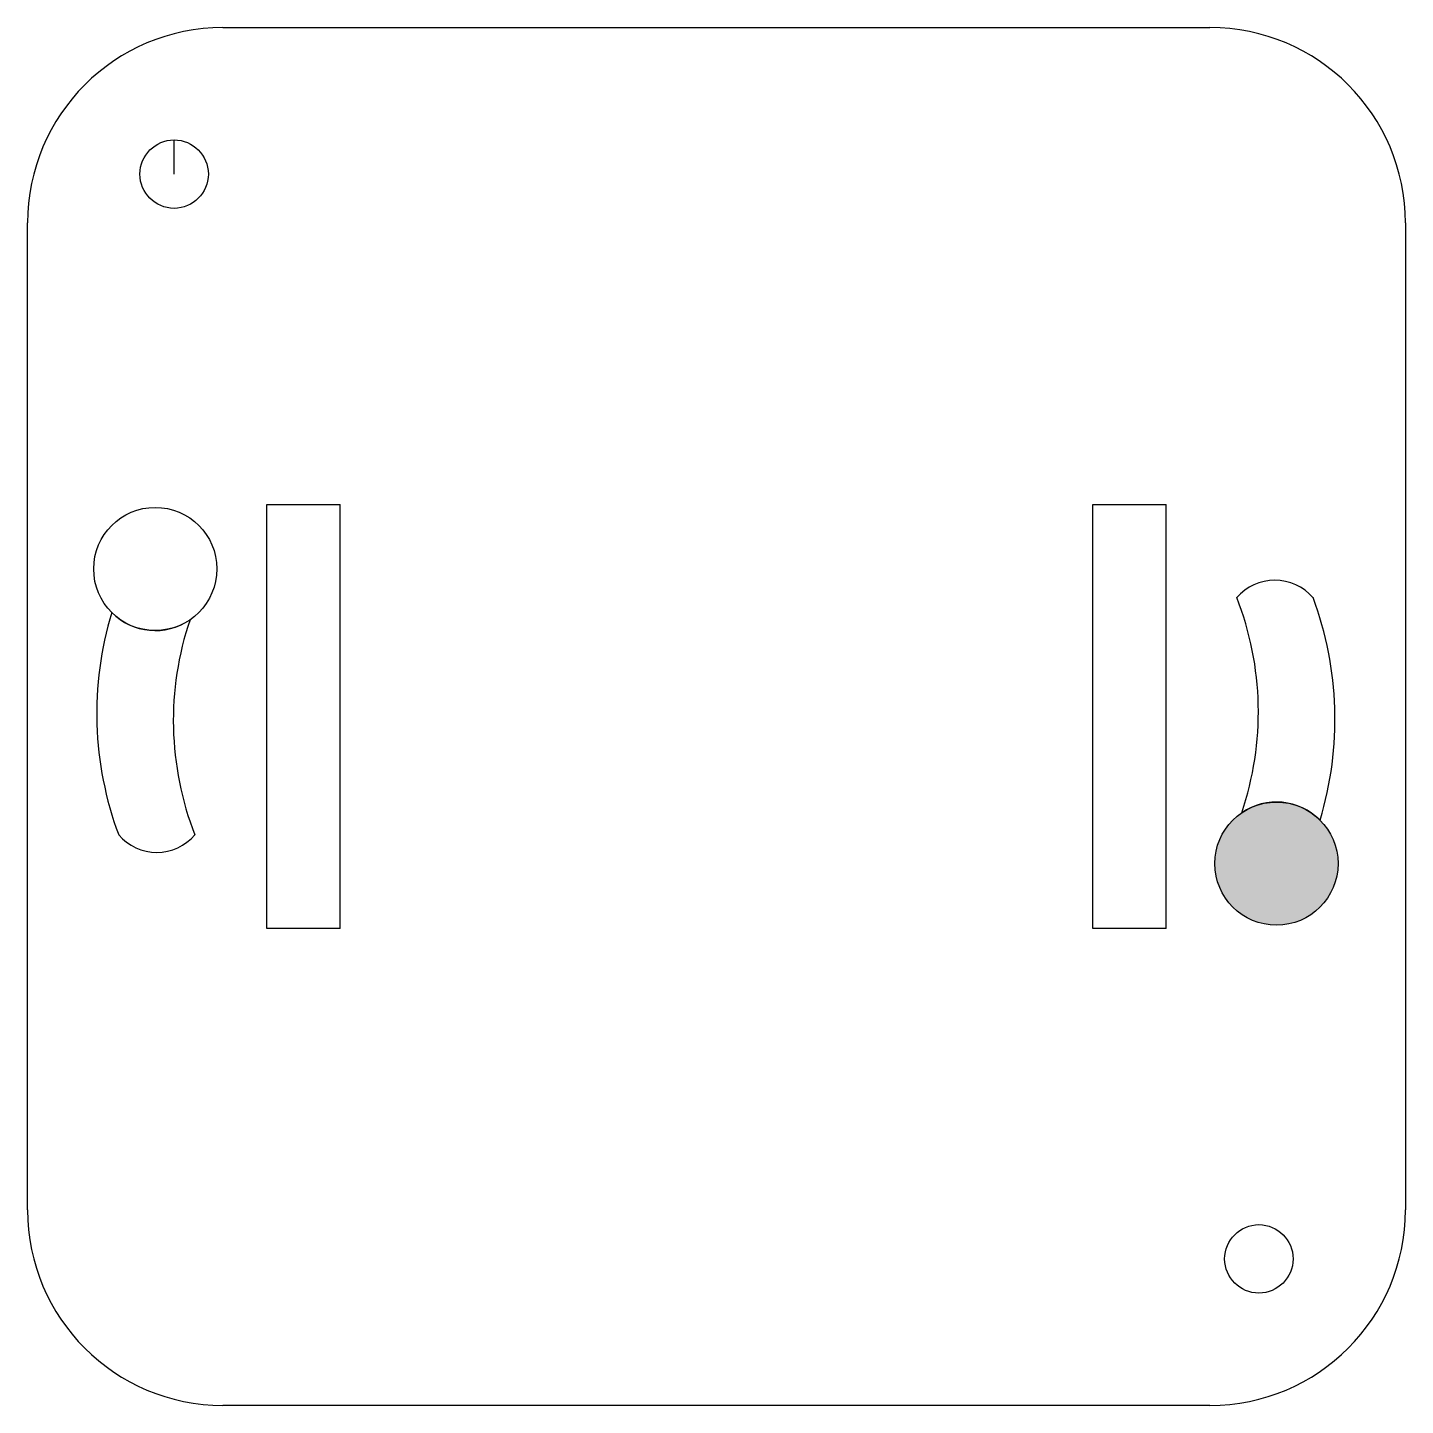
# Model space of a CAD drawing. Extents: x -628.2 to -557.7, y 128.3 to 198.8.
import ezdxf

# ---------------------------------------------------------------- set-up
doc = ezdxf.new("R2010")
doc.units = 0
doc.layers.get('0').update_dxf_attribs({"linetype": 'CONTINUOUS'})

msp = doc.modelspace()

# ---------------------------------------------------------------- hatches: boundary and pattern name
h = msp.add_hatch(color=18)
edge = h.paths.add_edge_path()
edge.add_arc((-564.274, 156.024), 3.15, 0, 360)

# ---------------------------------------------------------------- linework, layer by layer
for p, q in [((-620.675, 191.302), (-620.675, 193.052)), ((-615.925, 174.402), (-612.175, 174.402)), ((-615.925, 152.702), (-615.925, 174.402)), ((-612.175, 152.702), (-612.175, 174.402)), ((-573.675, 174.402), (-569.925, 174.402)), ((-573.675, 152.702), (-573.675, 174.402)), ((-569.925, 152.702), (-569.925, 174.402)), ((-612.175, 152.702), (-615.925, 152.702)), ((-569.925, 152.702), (-573.675, 152.702))]:
    msp.add_line(p, q)
for points in [[(-618.175, 198.802), (-567.675, 198.802)], [(-628.175, 138.302), (-628.175, 188.802)], [(-557.675, 188.802), (-557.675, 138.302)], [(-567.675, 128.302), (-618.175, 128.302)]]:
    msp.add_lwpolyline(points)
for centre, radius in [((-620.675, 191.302), 1.75), ((-621.641, 171.101), 3.15), ((-564.274, 156.024), 3.15), ((-565.175, 135.802), 1.75)]:
    msp.add_circle(centre, radius)
for centre, radius, start, end in [((-618.175, 188.802), 10, 90, 180), ((-567.675, 188.802), 10, 0, 90), ((-564.355, 167.951), 2.575, 40.78434, 139.21566), ((-581.217, 163.785), 16.018, 341.20153, 21.41248), ((-579.069, 163.409), 17.789, 343.13974, 20.47886), ((-606.846, 163.716), 17.789, 163.13974, 200.47886), ((-621.641, 171.101), 3.15, 224.95547, 304.39181), ((-604.699, 163.34), 16.018, 161.20153, 201.41248), ((-564.274, 156.024), 3.15, 44.95547, 124.39181), ((-621.561, 159.175), 2.575, 220.78434, 319.21566), ((-618.175, 138.302), 10, 180, 270), ((-567.675, 138.302), 10, 270, 0)]:
    msp.add_arc(centre, radius, start, end)

doc.saveas('drawing.dxf')
